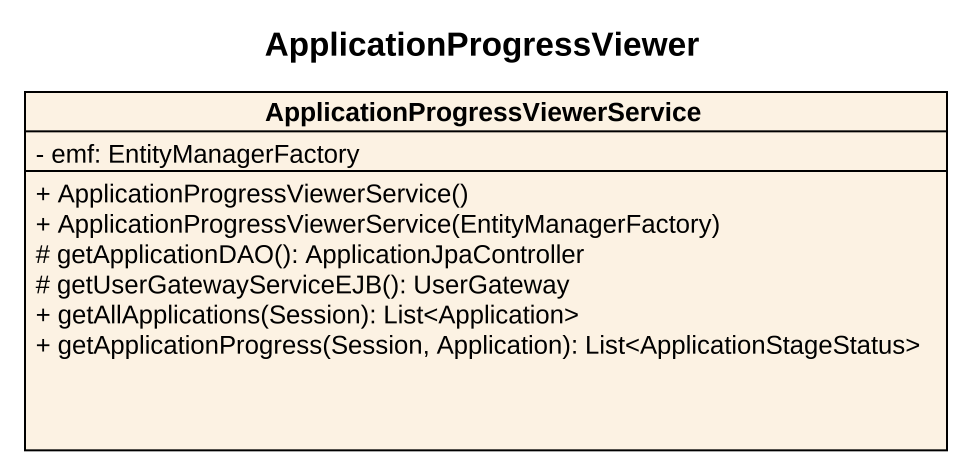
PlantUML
@startuml
title ApplicationProgressViewer
hide circle
hide empty members
skinparam classAttributeIconSize 0
class "ApplicationProgressViewerService" as ApplicationProgressViewerSer {
  - emf: EntityManagerFactory
  + ApplicationProgressViewerService()
  + ApplicationProgressViewerService(EntityManagerFactory)
  # getApplicationDAO(): ApplicationJpaController
  # getUserGatewayServiceEJB(): UserGateway
  + getAllApplications(Session): List<Application>
  + getApplicationProgress(Session, Application): List<ApplicationStageStatus>
}
@enduml
